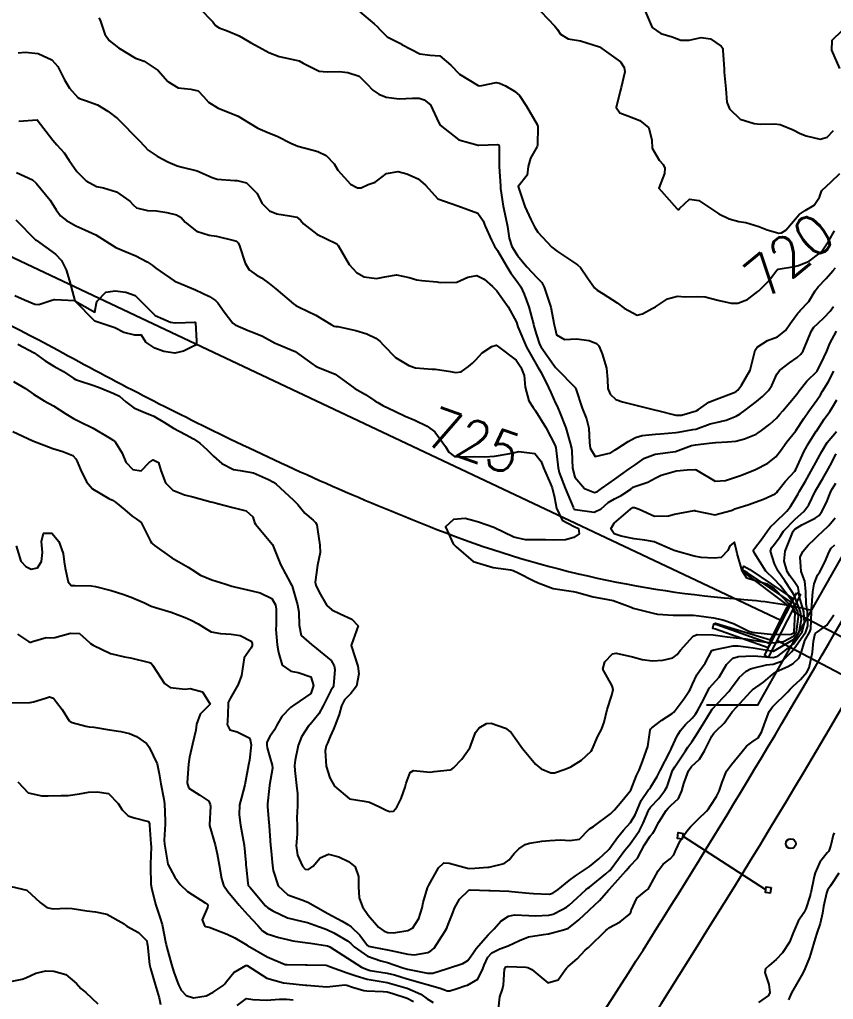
# Model space of a CAD drawing. Header units: metres. Extents: x 318500 to 325275, y 7408834 to 7428799.
# Drawn here: x 320147.4 to 320228.5, y 7412171.5 to 7412269.1 of the extents above; entities that cross this region are included whole.
import ezdxf
from ezdxf.enums import TextEntityAlignment as Align

# ---------------------------------------------------------------- set-up
doc = ezdxf.new("R2010")
doc.units = ezdxf.units.M
doc.header["$MEASUREMENT"] = 0
doc.linetypes.add('CONTINUO', pattern=[0])
doc.linetypes.add('TRACEJADO', pattern=[8.7, 8, -0.7])
for name, color, linetype in [('ALA', 45, 'Continuous'), ('Cotas', 45, 'Continuous'), ('Curvas de Nivel 1m', 11, 'Continuous'), ('Curvas de Nivel 5m', 15, 'Continuous'), ('Linha Férrea', 20, 'Continuous'), ('P.I', 45, 'Continuous'), ('Pontes_Viadutos_Tubos', 190, 'Continuous'), ('Postes', 20, 'Continuous'), ('Pórticos', 45, 'Continuous'), ('TEXTO', 45, 'Continuous'), ('Vias Secundárias', 230, 'Continuous')]:
    doc.layers.add(name, color=color, linetype=linetype)
doc.styles.add('Style-STANDARD', font='STANDARD.shx')

msp = doc.modelspace()

# ---------------------------------------------------------------- linework, layer by layer
at = {"layer": 'ALA', "linetype": 'CONTINUO'}
for points in [[(320219.391, 7412214.277, 725.376), (320219.585, 7412214.627, 725.376), (320220.151, 7412214.313, 725.416), (320224.496, 7412211.376, 729.811)], [(320224.272, 7412211.045, 729.811), (320219.942, 7412213.972, 725.416), (320219.391, 7412214.277, 725.376)], [(320219.391, 7412214.277, 725.376), (320219.398, 7412214.128, 724.645), (320223.949, 7412210.72, 724.451)], [(320216.54, 7412208.855, 725.432), (320216.734, 7412208.942, 724.662), (320222.212, 7412207.294, 724.421)], [(320216.54, 7412208.855, 725.432), (320216.439, 7412208.467, 725.432), (320216.749, 7412208.387, 725.436), (320221.992, 7412206.529, 729.797)], [(320222.181, 7412206.885, 729.797), (320216.867, 7412208.77, 725.436), (320216.54, 7412208.855, 725.432)]]:
    msp.add_polyline3d(points, dxfattribs=at)
at = {"layer": 'Curvas de Nivel 1m', "flags": 128}
for points, elevation in [([(320165.34, 7412270.234), (320166.672, 7412268.88), (320166.96, 7412268.519), (320167.314, 7412268.283), (320168.215, 7412267.957), (320169.306, 7412267.469), (320169.71, 7412267.25), (320170.44, 7412266.833), (320171.293, 7412266.354), (320172.275, 7412265.815), (320173.279, 7412265.416), (320174.977, 7412265.071), (320175.273, 7412264.984), (320175.691, 7412264.764), (320177.258, 7412263.963), (320178.075, 7412263.91), (320179.258, 7412263.941), (320180.126, 7412263.832), (320181.252, 7412263.468), (320182.058, 7412262.678), (320182.628, 7412262.063), (320183.23, 7412261.654), (320183.952, 7412261.373), (320185.226, 7412261.217), (320186.562, 7412261.281), (320187.227, 7412261.262), (320187.734, 7412261.111), (320188.379, 7412260.593), (320189.193, 7412258.813), (320189.34, 7412258.578), (320191.168, 7412257.107), (320193.094, 7412256.598), (320193.161, 7412256.593), (320195.027, 7412256.637), (320195.162, 7412256.612), (320195.206, 7412256.499), (320195.21, 7412254.568), (320195.194, 7412254.499), (320195.186, 7412254.452), (320195.328, 7412252.497), (320195.349, 7412252.254), (320195.586, 7412250.492), (320195.858, 7412249.278), (320196.027, 7412248.486), (320196.207, 7412247.318), (320196.471, 7412246.478), (320197.017, 7412245.595), (320197.946, 7412244.461), (320198.989, 7412243.36), (320199.447, 7412242.905), (320199.688, 7412242.439), (320200.059, 7412241.338), (320200.333, 7412240.429), (320200.675, 7412238.673), (320200.733, 7412238.423), (320200.769, 7412238.273), (320200.913, 7412237.7), (320201.715, 7412237.215), (320202.909, 7412237.272), (320204.174, 7412237.111), (320204.904, 7412236.809), (320205.123, 7412236.587), (320205.234, 7412236.365), (320205.464, 7412235.789), (320205.881, 7412234.355), (320205.983, 7412233.223), (320206.039, 7412232.352), (320206.247, 7412231.762), (320206.829, 7412231.231), (320207.492, 7412230.996), (320208.824, 7412230.683), (320210.267, 7412230.296), (320210.818, 7412230.175), (320210.965, 7412230.14), (320212.811, 7412229.677), (320213.374, 7412229.69), (320214.818, 7412230.122), (320214.899, 7412230.149), (320215.064, 7412230.228), (320216.083, 7412230.962), (320216.831, 7412231.286), (320218.597, 7412231.943), (320218.839, 7412232.073), (320218.961, 7412232.178), (320219.349, 7412232.674), (320220.2, 7412234.16), (320220.348, 7412234.688), (320220.695, 7412236.153), (320220.903, 7412236.441), (320221.935, 7412237.115), (320222.914, 7412237.485), (320223.729, 7412238.118), (320224.21, 7412238.831), (320224.946, 7412239.83), (320225.069, 7412239.977), (320225.184, 7412240.096), (320226.027, 7412241.021), (320226.687, 7412242.074), (320226.984, 7412242.468), (320227.771, 7412243.284), (320228.424, 7412244.056), (320228.707, 7412244.35)], 721), ([(320199.342, 7412269.899), (320200.756, 7412268.428), (320200.995, 7412268.103), (320201.312, 7412267.637), (320202.079, 7412267.18), (320203.306, 7412266.969), (320205.19, 7412266.371), (320205.299, 7412266.31), (320205.438, 7412266.228), (320207.278, 7412264.896), (320207.664, 7412264.334), (320207.711, 7412263.885), (320207.354, 7412262.338), (320207.236, 7412261.97), (320206.849, 7412260.346), (320207.212, 7412259.807), (320208.018, 7412259.518), (320209.201, 7412259.043), (320210.119, 7412258.301), (320210.396, 7412257.073), (320210.455, 7412256.297), (320211.148, 7412255.081), (320211.53, 7412254.67), (320211.696, 7412254.282), (320211.654, 7412253.76), (320211.11, 7412252.29), (320212.892, 7412250.263), (320213.002, 7412250.184), (320213.079, 7412250.184), (320213.167, 7412250.259), (320214.149, 7412251.19), (320215.093, 7412251.083), (320216.369, 7412250.217), (320217.075, 7412249.743), (320218.122, 7412249.246), (320219.068, 7412248.987), (320219.768, 7412248.871), (320221.063, 7412248.474), (320221.886, 7412248.142), (320223.055, 7412247.82), (320223.331, 7412247.851), (320223.747, 7412248.12), (320225.076, 7412249.661), (320225.692, 7412250.091), (320226.57, 7412250.596), (320227.1, 7412251.405), (320227.261, 7412251.915), (320227.351, 7412252.068), (320228.263, 7412252.918), (320229.136, 7412253.76)], 719), ([(320209.732, 7412269.927), (320210.433, 7412268.299), (320211.314, 7412267.724), (320212.421, 7412267.383), (320213.308, 7412267.064), (320214.12, 7412267.06), (320215.311, 7412267.316), (320216.261, 7412267.172), (320217.302, 7412266.442), (320217.418, 7412266.325), (320217.468, 7412266.207), (320217.484, 7412266.02), (320217.601, 7412264.205), (320217.619, 7412263.85), (320217.764, 7412262.202), (320217.89, 7412260.864), (320218.135, 7412260.196), (320219.205, 7412259.19), (320220.608, 7412258.749), (320221.198, 7412258.693), (320222.636, 7412258.698), (320223.198, 7412258.645), (320224.469, 7412258.111), (320225.185, 7412257.75), (320225.763, 7412257.509), (320227.176, 7412257.169), (320227.871, 7412257.371), (320228.502, 7412258.057)], 718), ([(320155.324, 7412269.289), (320155.448, 7412269.029), (320155.919, 7412267.637), (320156.349, 7412267.02), (320157.289, 7412266.281), (320158.996, 7412265.263), (320159.273, 7412265.148), (320159.832, 7412264.972), (320161.256, 7412264.013), (320162.199, 7412262.94), (320163.234, 7412262.289), (320164.496, 7412262.174), (320165.231, 7412261.993), (320165.763, 7412261.43), (320166.254, 7412260.884), (320167.211, 7412260.261), (320168.149, 7412259.917), (320169.199, 7412259.469), (320170.235, 7412258.834), (320171.182, 7412258.294), (320172.101, 7412257.881), (320173.17, 7412257.439), (320174.462, 7412256.777), (320175.157, 7412256.47), (320176.535, 7412256.13), (320177.152, 7412255.97), (320177.977, 7412255.556), (320178.758, 7412254.716), (320179.131, 7412254.101), (320180.393, 7412252.697), (320181.104, 7412252.32), (320181.461, 7412252.328), (320182.17, 7412252.674), (320182.865, 7412252.912), (320183.117, 7412253.094), (320183.996, 7412253.778), (320185.13, 7412253.965), (320186.011, 7412253.737), (320187.119, 7412253.226), (320187.852, 7412252.599), (320189.09, 7412251.235), (320191.08, 7412250.55), (320193.073, 7412249.817), (320193.592, 7412249.049), (320193.823, 7412248.519), (320194.442, 7412247.106), (320194.752, 7412246.504), (320195.024, 7412246.084), (320195.965, 7412244.486), (320196.35, 7412243.836), (320196.985, 7412243), (320197.352, 7412242.466), (320197.695, 7412241.737), (320198.172, 7412240.458), (320198.615, 7412238.762), (320198.686, 7412238.452), (320198.912, 7412237.697), (320199.217, 7412236.76), (320199.374, 7412236.443), (320200.638, 7412234.659), (320200.811, 7412234.421), (320200.869, 7412234.351), (320202.805, 7412232.391), (320202.819, 7412232.37), (320202.839, 7412232.3), (320203.468, 7412230.384), (320203.883, 7412229.3), (320204.129, 7412228.377), (320204.184, 7412226.96), (320204.269, 7412226.375), (320204.752, 7412225.55), (320206.336, 7412225.927), (320206.759, 7412226.232), (320206.908, 7412226.338), (320208.049, 7412227.043), (320208.777, 7412227.444), (320209.431, 7412227.653), (320210.782, 7412227.781), (320211.263, 7412227.803), (320212.785, 7412227.955), (320213.047, 7412227.995), (320214.504, 7412228.234), (320214.746, 7412228.276), (320214.791, 7412228.285), (320216.209, 7412228.806), (320216.801, 7412228.959), (320217.811, 7412229.189), (320218.811, 7412229.577), (320219.194, 7412229.795), (320219.714, 7412230.167), (320220.829, 7412231.052), (320221.425, 7412231.553), (320222.019, 7412232.138), (320222.355, 7412232.628), (320222.864, 7412233.751), (320223.124, 7412234.126), (320224.104, 7412234.889), (320224.89, 7412235.423), (320225.247, 7412235.742), (320225.481, 7412236.091), (320225.861, 7412237.037), (320226.307, 7412238.079), (320226.551, 7412238.45), (320226.931, 7412238.821), (320227.585, 7412239.419), (320228.173, 7412240.058), (320228.493, 7412240.519)], 722), ([(320229.319, 7412267.97), (320228.343, 7412267.026), (320228.297, 7412266.06), (320229.112, 7412264.212)], 717), ([(320147.28, 7412265.803), (320147.995, 7412265.844), (320149.279, 7412265.73), (320150.665, 7412265.096), (320151.26, 7412264.42), (320151.916, 7412263.08), (320152.413, 7412262.253), (320153.223, 7412261.33), (320153.389, 7412261.225), (320153.999, 7412261.048), (320155.214, 7412260.599), (320156.243, 7412259.981), (320157.193, 7412259.237), (320157.429, 7412259.006), (320159.164, 7412257.266), (320159.42, 7412256.976), (320160.259, 7412256.072), (320161.145, 7412255.489), (320162.197, 7412254.939), (320163.134, 7412254.52), (320163.645, 7412254.409), (320165.127, 7412254.044), (320166.626, 7412253.369), (320167.115, 7412253.198), (320168.888, 7412253.078), (320169.113, 7412253.058), (320170.046, 7412252.836), (320171.094, 7412251.766), (320171.567, 7412250.813), (320172.322, 7412250.05), (320173.07, 7412249.744), (320174.307, 7412249.538), (320175.066, 7412249.396), (320175.409, 7412249.11), (320175.702, 7412248.76), (320177.044, 7412247.703), (320178.957, 7412246.786), (320179.031, 7412246.753), (320179.08, 7412246.71), (320179.16, 7412246.576), (320180.255, 7412244.697), (320180.992, 7412243.903), (320181.763, 7412243.453), (320182.986, 7412243.298), (320183.816, 7412243.475), (320184.99, 7412243.647), (320186.222, 7412243.383), (320186.986, 7412243.181), (320187.492, 7412243.109), (320188.984, 7412242.955), (320189.309, 7412242.901), (320190.984, 7412242.927), (320192.091, 7412243.437), (320192.991, 7412243.599), (320193.697, 7412243.229), (320194.535, 7412242.507), (320194.973, 7412242.055), (320196.114, 7412240.483), (320196.927, 7412238.957), (320197.069, 7412238.469), (320197.147, 7412238.239), (320197.928, 7412236.46), (320198.875, 7412234.751), (320199.061, 7412234.447), (320199.376, 7412233.929), (320200.13, 7412232.431), (320200.34, 7412231.932), (320200.825, 7412230.888), (320200.985, 7412230.581), (320201.051, 7412230.417), (320201.209, 7412230.019), (320201.84, 7412228.404), (320202.278, 7412226.887), (320202.41, 7412226.395), (320202.445, 7412226.083), (320202.509, 7412224.393), (320202.726, 7412223.484), (320203.691, 7412222.38), (320204.704, 7412221.981), (320204.995, 7412222.076), (320205.409, 7412222.36), (320206.169, 7412222.898), (320206.725, 7412223.308), (320207.32, 7412223.742), (320208.164, 7412224.319), (320208.744, 7412224.735), (320209.672, 7412225.38), (320210.755, 7412225.793), (320212.514, 7412226.02), (320212.758, 7412226.068), (320213.291, 7412226.252), (320214.359, 7412226.644), (320214.767, 7412226.72), (320216.109, 7412226.877), (320216.771, 7412226.965), (320217.938, 7412227.027), (320218.774, 7412227.09), (320219.64, 7412227.304), (320220.785, 7412227.793), (320221.008, 7412227.927), (320221.321, 7412228.145), (320222.156, 7412228.78), (320222.809, 7412229.376), (320223.166, 7412229.774), (320223.466, 7412230.12), (320224.837, 7412231.756), (320225.091, 7412232.096), (320225.858, 7412233.082), (320226.87, 7412234.07), (320227.54, 7412235.414), (320227.834, 7412236.061), (320228.144, 7412236.821), (320228.803, 7412238.051)], 723), ([(320147.362, 7412258.963), (320149.19, 7412259.11), (320150.738, 7412257.094), (320151.155, 7412256.622), (320151.883, 7412255.815), (320152.376, 7412255.071), (320153.124, 7412253.965), (320154.079, 7412253.045), (320155.102, 7412252.48), (320155.801, 7412252.321), (320157.094, 7412251.922), (320158.426, 7412250.99), (320158.736, 7412250.645), (320159.074, 7412250.344), (320160.19, 7412250.082), (320161.071, 7412250.05), (320162.119, 7412249.89), (320163.067, 7412249.639), (320163.528, 7412249.387), (320163.936, 7412248.917), (320165.046, 7412247.999), (320166.303, 7412247.619), (320167.04, 7412247.512), (320168.795, 7412247.091), (320169.032, 7412247.002), (320169.196, 7412246.848), (320169.324, 7412246.547), (320169.915, 7412244.836), (320170.313, 7412244.15), (320170.988, 7412243.651), (320171.521, 7412243.348), (320172.303, 7412242.8), (320172.972, 7412242.265), (320174.724, 7412240.772), (320174.948, 7412240.609), (320175.267, 7412240.444), (320176.934, 7412239.659), (320178.465, 7412238.717), (320178.758, 7412238.552), (320178.918, 7412238.525), (320179.124, 7412238.502), (320180.914, 7412238.129), (320182.034, 7412237.796), (320182.907, 7412237.354), (320183.307, 7412237.057), (320183.676, 7412236.648), (320184.882, 7412235.418), (320186.202, 7412234.617), (320186.867, 7412234.39), (320188.543, 7412234.263), (320188.865, 7412234.263), (320190.345, 7412234.041), (320190.861, 7412233.933), (320191.402, 7412234.005), (320192.158, 7412234.537), (320192.56, 7412234.848), (320192.88, 7412235.196), (320193.51, 7412235.902), (320194.487, 7412236.506), (320194.901, 7412236.639), (320194.999, 7412236.597), (320195.129, 7412236.497), (320196.88, 7412235.145), (320197.349, 7412234.465), (320197.677, 7412233.643), (320197.779, 7412232.461), (320198.17, 7412231.113), (320198.593, 7412230.452), (320198.815, 7412230.124), (320199.835, 7412228.434), (320200.764, 7412226.671), (320200.837, 7412226.419), (320201.044, 7412224.716), (320201.076, 7412224.415), (320201.191, 7412223.955), (320201.777, 7412222.404), (320202.575, 7412220.498), (320202.612, 7412220.391), (320202.634, 7412220.345), (320202.679, 7412220.318), (320202.779, 7412220.289), (320204.676, 7412220.016), (320205.374, 7412220.36), (320206.061, 7412220.978), (320206.695, 7412221.344), (320207.365, 7412221.665), (320208.309, 7412222.316), (320208.533, 7412222.492), (320208.714, 7412222.575), (320210.018, 7412222.999), (320210.727, 7412223.396), (320211.327, 7412223.685), (320212.738, 7412224.109), (320212.856, 7412224.14), (320213.942, 7412224.242), (320214.74, 7412224.26), (320214.828, 7412224.229), (320216.723, 7412223.095), (320217.748, 7412223.171), (320218.73, 7412223.495), (320219.247, 7412223.658), (320220.483, 7412224.154), (320220.741, 7412224.264), (320221.974, 7412224.911), (320222.754, 7412225.526), (320223.21, 7412226.123), (320223.856, 7412227.032), (320224.734, 7412228.101), (320224.758, 7412228.133), (320224.791, 7412228.174), (320225.54, 7412229.358), (320226.029, 7412230.082), (320226.831, 7412231.186), (320227.193, 7412231.71), (320227.419, 7412232.064), (320227.958, 7412232.955), (320228.546, 7412234.053)], 724), ([(320147.06, 7412249.14), (320149.031, 7412247.15), (320149.079, 7412247.11), (320151.01, 7412245.724), (320151.626, 7412245.081), (320152.07, 7412244.153), (320152.418, 7412243.068), (320152.95, 7412241.06), (320154.934, 7412239.933), (320155.097, 7412240.879), (320155.148, 7412241.028), (320156.031, 7412241.952), (320156.966, 7412242.08), (320158.011, 7412241.948), (320158.959, 7412241.596), (320159.585, 7412240.97), (320160.93, 7412239.626), (320162.467, 7412238.935), (320162.92, 7412238.883), (320163.969, 7412238.914), (320164.864, 7412238.958), (320164.921, 7412238.942), (320164.953, 7412238.9), (320165.047, 7412237.043), (320165.07, 7412236.897), (320165.063, 7412236.732), (320164.896, 7412236.637), (320163.75, 7412236.054), (320162.884, 7412235.845), (320161.817, 7412236.01), (320160.891, 7412236.342), (320160.021, 7412236.963), (320159.576, 7412237.64), (320158.907, 7412237.648), (320157.815, 7412237.902), (320156.914, 7412238.386), (320154.92, 7412239.03), (320152.95, 7412241.06), (320150.951, 7412241.185), (320150.874, 7412241.168), (320150.655, 7412241.093), (320149.361, 7412240.689), (320148.944, 7412240.722), (320147.924, 7412241.125), (320146.957, 7412241.583)], 726), ([(320147.265, 7412236.764), (320148.882, 7412235.896), (320149.986, 7412235.099), (320150.862, 7412234.548), (320151.822, 7412234.043), (320152.844, 7412233.326), (320153.01, 7412233.225), (320153.507, 7412233.05), (320154.538, 7412232.735), (320154.836, 7412232.647), (320155.457, 7412232.4), (320156.828, 7412231.847), (320157.396, 7412231.571), (320158.025, 7412230.992), (320158.811, 7412230.394), (320159.755, 7412230.017), (320160.799, 7412229.574), (320161.868, 7412228.939), (320162.782, 7412228.379), (320163.946, 7412227.739), (320164.766, 7412227.307), (320165.376, 7412226.891), (320166.105, 7412226.231), (320166.747, 7412225.598), (320167.589, 7412224.862), (320168.731, 7412224.255), (320169.393, 7412224.177), (320170.727, 7412223.929), (320172.244, 7412223.27), (320172.713, 7412223.016), (320173.008, 7412222.787), (320174.687, 7412221.232), (320175.137, 7412220.763), (320175.838, 7412219.919), (320176.665, 7412219.208), (320176.914, 7412218.988), (320177.031, 7412218.734), (320177.102, 7412218.285), (320177.349, 7412216.729), (320177.36, 7412215.988), (320177.094, 7412214.733), (320176.877, 7412213.03), (320176.932, 7412212.735), (320177.261, 7412212.038), (320178.042, 7412210.718), (320178.543, 7412210.263), (320179.351, 7412209.889), (320180.53, 7412209.364), (320181.164, 7412208.68), (320180.501, 7412206.827), (320180.455, 7412206.736), (320180.47, 7412206.69), (320180.499, 7412206.622), (320181.112, 7412204.68), (320181.225, 7412203.912), (320180.995, 7412202.682), (320180.433, 7412201.948), (320179.803, 7412201.319), (320179.491, 7412200.699), (320179.262, 7412199.847), (320178.849, 7412198.705), (320178.718, 7412198.374), (320178.374, 7412197.643), (320178.089, 7412196.989), (320177.983, 7412196.716), (320177.858, 7412196.221), (320177.974, 7412194.715), (320178.323, 7412193.552), (320178.806, 7412192.705), (320180.291, 7412191.454), (320181.754, 7412191.202), (320182.287, 7412191.107), (320183.292, 7412190.645), (320183.949, 7412190.308), (320184.276, 7412190.181), (320184.679, 7412190.223), (320185.012, 7412190.623), (320185.435, 7412191.476), (320185.851, 7412192.615), (320185.936, 7412192.994), (320186.332, 7412194.08), (320186.676, 7412194.264), (320188.333, 7412194.108), (320188.74, 7412194.167), (320190.337, 7412194.348), (320190.492, 7412194.394), (320190.655, 7412194.547), (320191.483, 7412195.404), (320192.28, 7412196.531), (320192.303, 7412196.589), (320192.364, 7412196.78), (320192.845, 7412198.062), (320193.202, 7412198.518), (320193.939, 7412198.964), (320194.397, 7412198.981), (320195.83, 7412198.478), (320196.384, 7412198.056), (320197.526, 7412196.458), (320198.35, 7412195.458), (320198.81, 7412194.908), (320199.373, 7412194.435), (320200.334, 7412194.028), (320200.715, 7412194.034), (320201.782, 7412194.398), (320202.343, 7412194.646), (320203.418, 7412195.311), (320204.358, 7412196.193), (320204.457, 7412196.369), (320205.043, 7412197.698), (320205.378, 7412198.355), (320205.655, 7412199.098), (320205.96, 7412200.347), (320206.434, 7412201.789), (320206.558, 7412202.338), (320206.445, 7412202.699), (320205.526, 7412204.354), (320205.736, 7412205.097), (320206.493, 7412205.878), (320206.867, 7412205.962), (320208.489, 7412205.606), (320209.452, 7412205.334), (320210.484, 7412205.196), (320211.505, 7412205.255), (320212.488, 7412205.483), (320212.915, 7412205.832), (320213.272, 7412206.248), (320214.514, 7412207.653), (320214.909, 7412207.833), (320216.516, 7412207.791), (320217.913, 7412207.588), (320218.514, 7412207.537), (320219.74, 7412207.39), (320220.511, 7412207.265), (320221.554, 7412207.095), (320222.509, 7412206.981), (320223.516, 7412207.121), (320224.515, 7412207.648), (320224.798, 7412208.096), (320225.008, 7412209.628), (320224.956, 7412210.094), (320224.563, 7412210.942), (320223.658, 7412212.114), (320223.179, 7412212.714), (320222.592, 7412213.333), (320221.762, 7412214.138), (320220.627, 7412215.927), (320220.53, 7412216.152), (320220.529, 7412216.254), (320220.634, 7412216.401), (320221.398, 7412217.394), (320221.941, 7412218.137), (320222.237, 7412218.561), (320222.668, 7412218.963), (320223.847, 7412220.112), (320224.212, 7412220.582), (320224.698, 7412221.325), (320224.975, 7412221.827), (320225.114, 7412222.094), (320225.696, 7412223.115), (320226.25, 7412224.077), (320226.749, 7412224.964), (320227.141, 7412225.681), (320227.339, 7412226.064), (320227.874, 7412226.958), (320228.79, 7412228.05)], 726), ([(320146.839, 7412233.029), (320148.033, 7412232.323), (320148.827, 7412231.761), (320149.901, 7412231.099), (320150.813, 7412230.611), (320152.053, 7412229.819), (320152.794, 7412229.349), (320153.401, 7412229.051), (320154.78, 7412228.367), (320156.314, 7412227.467), (320156.763, 7412227.194), (320156.97, 7412227.007), (320157.655, 7412225.902), (320158.033, 7412224.991), (320158.729, 7412224.262), (320159.559, 7412224.136), (320160.355, 7412224.956), (320160.743, 7412225.232), (320161.262, 7412224.945), (320161.496, 7412224.175), (320161.985, 7412222.937), (320162.699, 7412222.203), (320163.861, 7412221.744), (320164.69, 7412221.538), (320166.498, 7412221.057), (320166.682, 7412221.008), (320167.143, 7412220.865), (320168.676, 7412220.467), (320170.001, 7412220.158), (320170.667, 7412219.532), (320170.839, 7412218.994), (320170.935, 7412218.816), (320172.63, 7412216.79), (320173.428, 7412214.782), (320174.415, 7412212.938), (320174.517, 7412212.771), (320174.578, 7412212.626), (320175.115, 7412210.762), (320175.261, 7412210.037), (320175.287, 7412208.758), (320175.47, 7412207.716), (320176.501, 7412206.821), (320176.555, 7412206.793), (320176.63, 7412206.738), (320178.478, 7412205.219), (320178.778, 7412204.707), (320178.841, 7412204.33), (320178.713, 7412202.707), (320178.621, 7412202.525), (320178.435, 7412202.234), (320177.686, 7412200.721), (320177.227, 7412199.908), (320176.392, 7412198.865), (320176.324, 7412198.808), (320176.261, 7412198.742), (320175.514, 7412197.611), (320175.167, 7412196.758), (320174.886, 7412195.302), (320174.828, 7412194.763), (320174.841, 7412194.254), (320175.031, 7412192.759), (320175.105, 7412191.95), (320175.131, 7412190.757), (320175.065, 7412189.555), (320175.068, 7412188.758), (320175.086, 7412187.919), (320174.987, 7412186.759), (320175.132, 7412185.84), (320175.617, 7412184.749), (320175.889, 7412184.437), (320176.197, 7412184.404), (320176.675, 7412184.733), (320177.371, 7412185.564), (320178.218, 7412185.918), (320179.241, 7412185.673), (320180.208, 7412185.197), (320180.876, 7412184.68), (320181.202, 7412183.687), (320181.178, 7412182.675), (320181.273, 7412181.564), (320181.574, 7412180.669), (320182.138, 7412179.846), (320183.176, 7412178.644), (320183.742, 7412178.262), (320184.115, 7412178.139), (320184.662, 7412178.077), (320186.117, 7412178.31), (320186.599, 7412178.603), (320187.204, 7412179.524), (320187.531, 7412180.589), (320187.636, 7412181.11), (320188.057, 7412182.582), (320188.183, 7412182.838), (320189.167, 7412184.565), (320189.687, 7412185.078), (320190.207, 7412185.048), (320192.045, 7412184.532), (320192.2, 7412184.509), (320192.771, 7412184.521), (320194.079, 7412184.625), (320194.202, 7412184.635), (320195.702, 7412184.983), (320196.213, 7412185.364), (320196.706, 7412185.982), (320197.172, 7412186.461), (320197.797, 7412186.894), (320198.239, 7412187.033), (320199.455, 7412187.218), (320200.243, 7412187.297), (320201.305, 7412187.343), (320202.243, 7412187.287), (320203.21, 7412187.416), (320204.14, 7412188.371), (320204.192, 7412188.439), (320204.261, 7412188.479), (320204.581, 7412188.683), (320206.276, 7412189.95), (320206.672, 7412190.334), (320207.41, 7412191.207), (320208.31, 7412192.31), (320208.87, 7412193.767), (320209.137, 7412194.302), (320209.48, 7412195.168), (320209.89, 7412196.295), (320210.001, 7412196.658), (320210.246, 7412198.291), (320210.285, 7412198.397), (320210.393, 7412198.505), (320211.399, 7412199.281), (320212.415, 7412199.944), (320212.585, 7412200.09), (320212.732, 7412200.255), (320213.642, 7412201.452), (320214.169, 7412202.234), (320214.265, 7412202.41), (320214.45, 7412202.872), (320214.885, 7412203.805), (320215.178, 7412204.223), (320215.731, 7412204.967), (320216.394, 7412206.211), (320216.445, 7412206.266), (320216.501, 7412206.272), (320216.573, 7412206.281), (320218.505, 7412206.681), (320219.021, 7412206.688), (320220.504, 7412206.5), (320222.479, 7412206.152), (320222.5, 7412206.148), (320222.528, 7412206.157), (320224.512, 7412207.319), (320225.067, 7412208.092), (320225.319, 7412209.307), (320225.229, 7412210.09), (320224.574, 7412211.726), (320224.361, 7412212.103), (320223.643, 7412213.167), (320222.994, 7412214.124), (320222.611, 7412214.87), (320222.227, 7412216.134), (320222.316, 7412216.452), (320222.64, 7412216.819), (320223.184, 7412217.59), (320223.535, 7412218.117), (320224.672, 7412219.308), (320225.545, 7412220.087), (320226.036, 7412220.734), (320226.665, 7412222.071), (320226.68, 7412222.101), (320226.711, 7412222.153), (320227.424, 7412223.369), (320227.828, 7412224.059), (320228.155, 7412224.647), (320228.758, 7412225.829)], 727), ([(320146.774, 7412228.062), (320148.76, 7412227.11), (320150.753, 7412226.357), (320151.742, 7412226.067), (320152.746, 7412225.66), (320153.027, 7412225.34), (320153.174, 7412225.053), (320153.504, 7412224.273), (320154.09, 7412223.039), (320154.7, 7412222.351), (320156.313, 7412221.386), (320156.683, 7412221.192), (320156.98, 7412221.005), (320157.92, 7412220.239), (320158.666, 7412219.608), (320159.035, 7412219.346), (320159.534, 7412218.967), (320160.474, 7412217.111), (320160.561, 7412216.951), (320160.629, 7412216.883), (320160.881, 7412216.693), (320162.608, 7412215.467), (320163.543, 7412214.916), (320164.229, 7412214.538), (320164.594, 7412214.293), (320165.447, 7412213.745), (320166.584, 7412213.284), (320167.887, 7412212.857), (320168.577, 7412212.639), (320168.857, 7412212.565), (320170.57, 7412212.179), (320171.398, 7412211.977), (320172.559, 7412211.405), (320172.922, 7412210.786), (320172.99, 7412210.339), (320172.982, 7412208.785), (320172.967, 7412208.334), (320173.1, 7412206.784), (320173.233, 7412206.038), (320173.582, 7412204.779), (320174.461, 7412204.168), (320175.176, 7412204.043), (320176.453, 7412203.591), (320176.725, 7412202.736), (320176.432, 7412201.934), (320174.754, 7412200.765), (320174.543, 7412200.643), (320174.417, 7412200.552), (320173.543, 7412199.638), (320173.063, 7412198.783), (320172.837, 7412198.332), (320172.373, 7412197.666), (320172.077, 7412197.081), (320172.049, 7412196.795), (320172.081, 7412196.518), (320172.348, 7412195.609), (320172.603, 7412194.787), (320172.628, 7412194.494), (320172.342, 7412192.79), (320172.337, 7412192.762), (320172.305, 7412192.46), (320172.137, 7412190.938), (320172.119, 7412190.792), (320172.118, 7412190.632), (320172.263, 7412189.079), (320172.283, 7412188.79), (320172.287, 7412188.762), (320172.435, 7412186.788), (320172.455, 7412186.559), (320172.624, 7412184.786), (320172.688, 7412184.292), (320173.201, 7412182.78), (320174.167, 7412181.872), (320175.537, 7412181.372), (320176.156, 7412181.153), (320176.905, 7412180.729), (320178.14, 7412180.022), (320179.578, 7412179.246), (320180.124, 7412178.933), (320180.454, 7412178.685), (320181.309, 7412177.869), (320182.102, 7412176.842), (320182.2, 7412176.758), (320182.675, 7412176.651), (320184.096, 7412176.379), (320184.408, 7412176.314), (320186.09, 7412175.968), (320186.779, 7412175.91), (320188.093, 7412176.144), (320188.391, 7412176.281), (320188.724, 7412176.571), (320189.795, 7412178.233), (320189.984, 7412178.552), (320190.028, 7412178.645), (320190.125, 7412178.914), (320190.598, 7412180.09), (320190.766, 7412180.544), (320191.261, 7412181.441), (320192.177, 7412182.337), (320192.329, 7412182.376), (320194.177, 7412182.324), (320194.354, 7412182.321), (320196.177, 7412182.245), (320196.42, 7412182.224), (320198.174, 7412182.037), (320198.619, 7412181.998), (320200.173, 7412181.936), (320200.538, 7412182.051), (320201.062, 7412182.407), (320202.189, 7412183.306), (320202.803, 7412183.775), (320203.701, 7412184.375), (320204.006, 7412184.569), (320204.205, 7412184.705), (320205.115, 7412185.458), (320206.068, 7412186.342), (320206.15, 7412186.422), (320206.233, 7412186.541), (320206.973, 7412187.605), (320207.584, 7412188.32), (320208.268, 7412189.098), (320208.745, 7412189.836), (320208.937, 7412190.303), (320209.333, 7412191.261), (320210.047, 7412192.293), (320210.166, 7412192.438), (320210.315, 7412192.645), (320210.945, 7412193.667), (320211.253, 7412194.276), (320212.208, 7412196.112), (320212.27, 7412196.261), (320212.291, 7412196.331), (320212.363, 7412196.485), (320212.922, 7412197.712), (320213.248, 7412198.247), (320213.774, 7412198.865), (320214.409, 7412199.49), (320214.746, 7412199.896), (320214.947, 7412200.225), (320215.58, 7412201.367), (320215.977, 7412202.215), (320216.146, 7412202.511), (320216.449, 7412202.842), (320217.108, 7412203.553), (320217.482, 7412204.195), (320217.843, 7412204.826), (320218.489, 7412205.463), (320219.023, 7412205.641), (320220.493, 7412205.695), (320220.966, 7412205.672), (320222.491, 7412205.544), (320222.949, 7412205.668), (320223.56, 7412206.114), (320224.508, 7412206.891), (320225.381, 7412208.087), (320225.623, 7412208.994), (320225.535, 7412210.085), (320225.125, 7412211.539), (320225.033, 7412212.093), (320224.989, 7412212.498), (320224.59, 7412213.089), (320224.154, 7412213.665), (320223.898, 7412214.111), (320223.589, 7412215.142), (320223.699, 7412216.114), (320223.968, 7412216.782), (320224.48, 7412218.103), (320224.662, 7412218.332), (320225.34, 7412218.764), (320226.673, 7412219.411), (320227.056, 7412219.686), (320227.345, 7412220.063), (320227.792, 7412220.961), (320228.249, 7412222.055), (320228.407, 7412222.361), (320228.723, 7412222.886)], 728), ([(320147.113, 7412216.643), (320147.546, 7412215.126), (320148.067, 7412214.59), (320148.592, 7412214.336), (320149.238, 7412214.459), (320149.62, 7412215.1), (320149.705, 7412216.008), (320149.632, 7412217.1), (320149.824, 7412217.917), (320150.642, 7412217.911), (320151.336, 7412217.079), (320151.779, 7412215.906), (320151.892, 7412215.071), (320151.963, 7412214.439), (320152.266, 7412213.065), (320152.575, 7412212.704), (320152.939, 7412212.69), (320154.574, 7412212.66), (320154.997, 7412212.603), (320156.568, 7412212.215), (320157.705, 7412211.85), (320158.559, 7412211.551), (320159.888, 7412210.96), (320160.546, 7412210.656), (320160.979, 7412210.511), (320162.537, 7412210.048), (320163.923, 7412209.516), (320164.525, 7412209.243), (320165.237, 7412208.889), (320166.019, 7412208.382), (320166.512, 7412208.091), (320167.443, 7412207.928), (320168.51, 7412207.86), (320169.404, 7412207.732), (320170.503, 7412207.161), (320170.608, 7412206.926), (320170.614, 7412206.818), (320170.598, 7412206.719), (320170.495, 7412206.479), (320169.813, 7412205.497), (320169.71, 7412204.831), (320169.539, 7412203.748), (320169.207, 7412202.838), (320168.426, 7412201.444), (320168.222, 7412201.052), (320168.196, 7412200.852), (320168.134, 7412199.113), (320168.121, 7412198.853), (320168.382, 7412198.327), (320169.101, 7412198.117), (320170.37, 7412197.494), (320170.493, 7412196.818), (320170.345, 7412195.296), (320170.236, 7412194.822), (320169.938, 7412193.204), (320169.884, 7412192.826), (320169.541, 7412191.582), (320169.33, 7412190.834), (320169.292, 7412189.857), (320169.431, 7412188.832), (320169.719, 7412187.346), (320169.801, 7412186.826), (320169.962, 7412185.065), (320169.987, 7412184.823), (320170.012, 7412184.637), (320170.182, 7412183.027), (320170.205, 7412182.845), (320170.211, 7412182.82), (320170.388, 7412182.606), (320171.924, 7412180.793), (320172.147, 7412180.588), (320172.644, 7412180.284), (320174.132, 7412179.599), (320175.66, 7412179.214), (320176.125, 7412179.103), (320177.198, 7412178.724), (320177.888, 7412178.484), (320178.117, 7412178.397), (320178.719, 7412178.099), (320180.106, 7412177.285), (320180.435, 7412177.016), (320180.767, 7412176.68), (320182.086, 7412175.752), (320183.429, 7412175.291), (320184.078, 7412175.135), (320185.618, 7412174.615), (320186.068, 7412174.466), (320186.252, 7412174.422), (320188.062, 7412174.075), (320188.58, 7412174.054), (320190.07, 7412174.55), (320191.59, 7412175.022), (320192.082, 7412175.339), (320192.588, 7412176.027), (320192.905, 7412176.518), (320194.114, 7412177.901), (320194.694, 7412178.491), (320195.36, 7412179.253), (320196.139, 7412179.751), (320196.736, 7412179.869), (320198.141, 7412179.821), (320198.788, 7412179.792), (320200.142, 7412179.86), (320200.594, 7412179.963), (320201.479, 7412180.4), (320201.9, 7412180.647), (320202.157, 7412180.834), (320202.979, 7412181.57), (320203.848, 7412182.373), (320204.028, 7412182.525), (320204.183, 7412182.646), (320205.815, 7412183.965), (320206.2, 7412184.29), (320206.247, 7412184.339), (320207.092, 7412185.451), (320207.732, 7412186.317), (320207.946, 7412186.603), (320208.24, 7412186.962), (320208.815, 7412187.741), (320209.163, 7412188.301), (320209.544, 7412189.02), (320210.086, 7412190.292), (320210.151, 7412190.423), (320210.285, 7412190.599), (320211.093, 7412191.483), (320211.706, 7412192.269), (320211.918, 7412192.664), (320212.334, 7412193.879), (320212.431, 7412194.166), (320212.475, 7412194.258), (320212.712, 7412194.623), (320213.776, 7412196.239), (320214.002, 7412196.598), (320214.374, 7412197.138), (320214.819, 7412197.79), (320215.082, 7412198.223), (320215.589, 7412199.032), (320216.308, 7412200.211), (320216.422, 7412200.369), (320218.108, 7412202.185), (320218.256, 7412202.37), (320218.447, 7412202.654), (320219.11, 7412203.52), (320219.816, 7412204.16), (320220.234, 7412204.394), (320220.475, 7412204.473), (320221.823, 7412204.793), (320222.481, 7412204.868), (320223.406, 7412205.196), (320224.328, 7412206.103), (320224.502, 7412206.312), (320225.73, 7412208.082), (320225.929, 7412208.679), (320225.895, 7412210.08), (320225.786, 7412210.857), (320225.744, 7412212.083), (320225.655, 7412213.148), (320225.282, 7412214.09), (320225.192, 7412215.521), (320225.447, 7412216.088), (320225.982, 7412216.738), (320226.649, 7412217.361), (320227, 7412217.721), (320227.362, 7412218.063), (320228.047, 7412218.676), (320228.674, 7412219.442)], 729), ([(320195.148, 7412170.483), (320195.252, 7412171.702), (320195.528, 7412172.478), (320195.627, 7412172.896), (320195.738, 7412174.475), (320195.858, 7412174.689), (320196.074, 7412174.751), (320197.868, 7412174.657), (320198.073, 7412174.636), (320198.471, 7412174.444), (320200.05, 7412173.105), (320201.068, 7412173.391), (320201.767, 7412174.395), (320201.904, 7412174.561), (320202.075, 7412174.72), (320202.963, 7412175.506), (320203.768, 7412176.373), (320203.955, 7412176.518), (320204.103, 7412176.634), (320205.86, 7412178.344), (320205.994, 7412178.47), (320206.124, 7412178.587), (320207.255, 7412179.201), (320208.144, 7412179.901), (320208.299, 7412180.158), (320208.345, 7412180.308), (320208.925, 7412181.546), (320209.854, 7412182.293), (320210.035, 7412182.438), (320210.184, 7412182.671), (320211.022, 7412184.278), (320211.542, 7412184.938), (320212.218, 7412185.478), (320212.606, 7412185.873), (320212.777, 7412186.252), (320213.223, 7412187.268), (320213.905, 7412188.235), (320214.264, 7412188.643), (320215.047, 7412189.447), (320215.839, 7412190.214), (320216.043, 7412190.453), (320216.289, 7412190.811), (320216.833, 7412191.671), (320217.103, 7412192.198), (320217.418, 7412193.099), (320217.845, 7412194.187), (320218.347, 7412194.866), (320219.4, 7412196.164), (320219.819, 7412196.707), (320220.374, 7412197.106), (320221.008, 7412197.516), (320221.35, 7412198.14), (320221.614, 7412198.925), (320222.082, 7412200.133), (320222.425, 7412200.627), (320223.951, 7412202.107), (320224.184, 7412202.364), (320224.448, 7412202.641), (320225.208, 7412203.34), (320225.86, 7412204.079), (320226.07, 7412204.482), (320226.41, 7412206.071), (320226.511, 7412207.166), (320226.669, 7412207.918), (320226.88, 7412208.066), (320227.85, 7412208.737), (320228.546, 7412209.777)], 731), ([(320146.537, 7412201.02), (320148.419, 7412201.034), (320148.488, 7412201.041), (320148.817, 7412201.106), (320150.03, 7412201.488), (320150.425, 7412201.609), (320150.802, 7412201.462), (320151.13, 7412201.079), (320151.676, 7412200.338), (320152.392, 7412199.221), (320152.47, 7412199.137), (320152.658, 7412199.056), (320154.032, 7412198.683), (320154.384, 7412198.628), (320154.828, 7412198.581), (320156.38, 7412198.316), (320157.525, 7412198.141), (320158.375, 7412197.964), (320159.073, 7412197.672), (320160.061, 7412196.954), (320160.211, 7412196.805), (320160.357, 7412196.601), (320161.126, 7412194.942), (320161.342, 7412193.922), (320161.52, 7412192.938), (320161.806, 7412191.416), (320161.855, 7412190.934), (320161.94, 7412189.256), (320161.943, 7412188.933), (320161.851, 7412187.319), (320161.869, 7412186.934), (320162.2, 7412184.93), (320162.893, 7412183.625), (320163.443, 7412182.911), (320164.17, 7412182.22), (320165.935, 7412181.092), (320166.151, 7412180.907), (320166.179, 7412180.87), (320166.191, 7412180.828), (320166.146, 7412180.606), (320165.612, 7412179.393), (320165.821, 7412178.874), (320165.965, 7412178.719), (320166.118, 7412178.696), (320166.328, 7412178.657), (320168.111, 7412177.955), (320168.872, 7412177.603), (320170.1, 7412176.845), (320170.116, 7412176.836), (320170.131, 7412176.82), (320172.084, 7412175.702), (320173.895, 7412174.95), (320174.072, 7412174.92), (320175.924, 7412174.891), (320176.072, 7412174.888), (320177.923, 7412174.862), (320178.072, 7412174.829), (320178.388, 7412174.707), (320180.061, 7412174.11), (320180.943, 7412173.791), (320182.052, 7412173.461), (320183.438, 7412173.251), (320184.048, 7412173.143), (320185.909, 7412172.611), (320186.04, 7412172.569), (320187.406, 7412171.962), (320188.029, 7412171.525), (320188.617, 7412171.162)], 731), ([(320147.247, 7412193.126), (320148.294, 7412192.029), (320149.658, 7412191.728), (320150.29, 7412191.748), (320151.593, 7412191.768), (320152.291, 7412191.781), (320153.391, 7412191.946), (320154.296, 7412192.095), (320155.163, 7412192.156), (320156.294, 7412191.973), (320157.258, 7412190.995), (320157.64, 7412190.355), (320158.268, 7412189.75), (320158.834, 7412189.54), (320160.262, 7412189.186), (320160.372, 7412188.949), (320160.387, 7412188.82), (320160.516, 7412186.947), (320160.526, 7412186.646), (320160.481, 7412184.947), (320160.474, 7412184.67), (320160.516, 7412182.947), (320160.559, 7412182.562), (320160.969, 7412180.942), (320161.422, 7412179.646), (320161.65, 7412178.935), (320162.018, 7412177.014), (320162.029, 7412176.931), (320162.095, 7412176.618), (320162.573, 7412174.922), (320162.806, 7412174.171), (320163.253, 7412172.912), (320163.519, 7412172.392), (320164.03, 7412171.855), (320164.765, 7412171.626), (320166.029, 7412171.807), (320166.722, 7412172.175), (320167.707, 7412172.853), (320167.892, 7412173.002), (320168.046, 7412173.25), (320168.762, 7412174.137), (320169.978, 7412174.821), (320170.046, 7412174.845), (320170.07, 7412174.837), (320170.098, 7412174.82), (320172.052, 7412173.569), (320173.712, 7412173.107), (320174.044, 7412173.07), (320175.899, 7412172.886), (320176.042, 7412172.874), (320178.04, 7412172.71), (320179.834, 7412172.901), (320180.043, 7412172.864), (320180.584, 7412172.682), (320181.719, 7412172.347), (320182.037, 7412172.311), (320183.656, 7412172.255), (320184.036, 7412172.203), (320184.616, 7412172.042), (320186.03, 7412171.583), (320186.678, 7412171.252)], 732), ([(320228.575, 7412188.045), (320228.473, 7412187.83), (320228.242, 7412186.826), (320228.045, 7412186.239), (320227.879, 7412186.054), (320227.129, 7412185.148), (320226.675, 7412184.065), (320226.568, 7412183.695), (320226.227, 7412182.07), (320226.22, 7412182.029), (320226.176, 7412181.8), (320225.749, 7412180.483), (320225.529, 7412180.079), (320224.987, 7412179.238), (320224.483, 7412178.095), (320224.111, 7412177.175), (320223.408, 7412176.11), (320222.778, 7412175.432), (320222.081, 7412174.832), (320221.714, 7412174.495), (320221.673, 7412174.134), (320222.052, 7412172.95), (320222.162, 7412172.128), (320222.037, 7412171.857), (320221.037, 7412171.133)], 731), ([(320146.586, 7412182.722), (320148.169, 7412182.353), (320149.503, 7412181.096), (320150.143, 7412180.612), (320150.737, 7412180.485), (320152.142, 7412180.549), (320152.679, 7412180.515), (320154.139, 7412180.272), (320154.99, 7412180.168), (320156.134, 7412179.963), (320157.862, 7412178.984), (320157.994, 7412178.857), (320158.118, 7412178.756), (320159.266, 7412178.117), (320160.103, 7412177.29), (320160.16, 7412176.949), (320160.168, 7412176.88), (320160.385, 7412174.947), (320160.467, 7412174.543), (320160.928, 7412172.941), (320161.337, 7412171.627), (320161.474, 7412170.935)], 733), ([(320146.04, 7412173.14), (320147.686, 7412173.475), (320148.048, 7412173.611), (320149.069, 7412174.086), (320150.058, 7412174.291), (320150.852, 7412174.284), (320152.053, 7412173.925), (320153.092, 7412173.044), (320153.554, 7412172.556), (320154.031, 7412172.157), (320155.221, 7412171.018)], 734), ([(320169.122, 7412170.833), (320170.027, 7412171.543), (320170.673, 7412171.456), (320172.026, 7412171.366), (320173.335, 7412171.469), (320174.027, 7412171.465), (320174.689, 7412171.423)], 733)]:
    msp.add_lwpolyline(points, dxfattribs=dict(at, elevation=elevation))
at = {"layer": 'Curvas de Nivel 5m', "flags": 128}
for points, elevation in [([(320181.338, 7412269.889), (320182.75, 7412268.669), (320183.06, 7412268.406), (320183.315, 7412268.122), (320184.054, 7412267.395), (320185.301, 7412266.756), (320185.385, 7412266.714), (320185.504, 7412266.628), (320187.286, 7412265.683), (320188.328, 7412265.55), (320189.284, 7412265.484), (320190.374, 7412264.563), (320191.257, 7412263.665), (320193.115, 7412262.531), (320193.24, 7412262.507), (320193.488, 7412262.526), (320194.918, 7412262.831), (320195.244, 7412262.756), (320195.824, 7412262.491), (320196.741, 7412261.983), (320197.231, 7412261.528), (320197.936, 7412260.463), (320198.991, 7412258.654), (320199.048, 7412258.451), (320199.031, 7412256.582), (320198.987, 7412256.452), (320198.318, 7412255.289), (320198.104, 7412254.46), (320198.005, 7412253.583), (320197.11, 7412252.47), (320197.744, 7412250.463), (320198.36, 7412249.164), (320198.733, 7412248.453), (320199.052, 7412247.913), (320200.432, 7412246.429), (320201.023, 7412245.98), (320202.212, 7412245.202), (320203.004, 7412244.675), (320203.312, 7412244.387), (320204.009, 7412243.361), (320204.68, 7412242.373), (320204.977, 7412242.138), (320205.562, 7412241.77), (320206.958, 7412240.871), (320207.66, 7412240.329), (320208.94, 7412239.652), (320209.464, 7412239.783), (320210.428, 7412240.295), (320210.771, 7412240.473), (320210.955, 7412240.596), (320211.971, 7412241.269), (320212.969, 7412241.546), (320213.741, 7412241.476), (320214.969, 7412241.515), (320215.712, 7412241.479), (320216.964, 7412241.138), (320218.324, 7412240.825), (320218.96, 7412240.828), (320219.93, 7412241.201), (320220.978, 7412242.007), (320221.052, 7412242.076), (320221.139, 7412242.148), (320222.065, 7412243.063), (320222.864, 7412244.131), (320222.933, 7412244.198), (320223.001, 7412244.223), (320224.621, 7412244.491), (320225.007, 7412244.579), (320226.07, 7412245.029), (320227.025, 7412245.76), (320227.192, 7412245.904), (320227.382, 7412246.066), (320228.047, 7412247.058), (320228.61, 7412248.054)], 720), ([(320147.121, 7412253.847), (320148.728, 7412253.116), (320149.105, 7412252.795), (320150.469, 7412251.096), (320151.071, 7412250.156), (320151.519, 7412249.537), (320152.102, 7412249.074), (320153.052, 7412248.546), (320153.95, 7412248.143), (320155.039, 7412247.654), (320156.04, 7412247.02), (320157.021, 7412246.383), (320158.066, 7412245.942), (320159.008, 7412245.541), (320160.155, 7412244.963), (320160.656, 7412244.615), (320160.994, 7412244.332), (320162.844, 7412243.069), (320162.981, 7412242.989), (320163.02, 7412242.969), (320163.138, 7412242.928), (320164.969, 7412242.178), (320166.342, 7412241.497), (320166.953, 7412241.102), (320167.194, 7412240.868), (320167.827, 7412239.971), (320168.665, 7412238.853), (320168.918, 7412238.684), (320170.209, 7412238.127), (320170.91, 7412237.842), (320171.638, 7412237.54), (320172.901, 7412236.861), (320173.072, 7412236.788), (320174.889, 7412236.036), (320176.662, 7412234.743), (320176.868, 7412234.586), (320177.139, 7412234.463), (320178.856, 7412233.76), (320180.317, 7412232.695), (320180.837, 7412232.349), (320181.887, 7412231.731), (320182.825, 7412231.115), (320183.104, 7412230.937), (320183.622, 7412230.648), (320184.812, 7412230.068), (320185.83, 7412229.595), (320186.798, 7412229.17), (320188.04, 7412228.591), (320188.781, 7412228.011), (320189.841, 7412226.564), (320190.195, 7412225.999), (320190.75, 7412225.551), (320191.755, 7412225.535), (320192.75, 7412225.575), (320193.775, 7412225.54), (320194.751, 7412225.603), (320196.093, 7412225.82), (320196.755, 7412225.973), (320197.158, 7412226.064), (320198.754, 7412225.851), (320199.372, 7412225.066), (320199.626, 7412224.437), (320200.323, 7412222.819), (320200.473, 7412222.424), (320200.696, 7412221.474), (320200.91, 7412220.417), (320201.491, 7412219.23), (320202.662, 7412218.588), (320203.094, 7412218.386), (320203.174, 7412217.863), (320202.646, 7412217.486), (320201.805, 7412217.24), (320200.642, 7412217.219), (320199.832, 7412217.243), (320198.642, 7412217.239), (320197.834, 7412217.266), (320196.646, 7412217.505), (320194.66, 7412218.5), (320193.143, 7412219.001), (320192.666, 7412219.162), (320191.819, 7412219.388), (320190.667, 7412219.276), (320189.859, 7412218.562), (320190.635, 7412216.863), (320190.928, 7412216.547), (320192.608, 7412215.084), (320194.6, 7412214.5), (320196.379, 7412214.254), (320196.597, 7412214.194), (320197.108, 7412213.951), (320198.587, 7412213.187), (320199.098, 7412212.955), (320200.58, 7412212.42), (320202.576, 7412212.121), (320202.914, 7412212.048), (320204.568, 7412211.585), (320205.505, 7412211.417), (320206.563, 7412211.202), (320208.335, 7412210.531), (320208.552, 7412210.448), (320209.068, 7412210.305), (320210.545, 7412209.942), (320210.97, 7412209.857), (320212.542, 7412209.74), (320213.032, 7412209.763), (320214.543, 7412209.736), (320215.077, 7412209.689), (320216.539, 7412209.476), (320217.462, 7412209.27), (320218.531, 7412208.921), (320220.075, 7412208.157), (320220.413, 7412208.046), (320220.519, 7412208.028), (320220.662, 7412208.006), (320222.517, 7412207.814), (320224.272, 7412207.858), (320224.519, 7412207.978), (320224.585, 7412208.099), (320224.693, 7412209.953), (320224.677, 7412210.098), (320224.554, 7412210.342), (320222.847, 7412212.126), (320222.721, 7412212.268), (320222.583, 7412212.41), (320221.897, 7412212.827), (320220.591, 7412213.204), (320219.88, 7412213.448), (320219.411, 7412214.168), (320218.898, 7412215.903), (320218.838, 7412216.177), (320218.643, 7412217.036), (320218.171, 7412216.653), (320217.988, 7412216.19), (320217.312, 7412215.507), (320216.618, 7412215.428), (320215.335, 7412215.507), (320214.621, 7412215.616), (320212.736, 7412216.15), (320212.629, 7412216.187), (320212.466, 7412216.262), (320210.642, 7412217.059), (320209.72, 7412217.223), (320208.646, 7412217.365), (320207.355, 7412217.623), (320206.653, 7412217.842), (320206.327, 7412218.345), (320206.666, 7412218.913), (320208.269, 7412220.316), (320208.529, 7412220.466), (320208.683, 7412220.488), (320209.131, 7412220.305), (320210.673, 7412219.602), (320212.055, 7412219.65), (320212.675, 7412219.805), (320214.63, 7412220.181), (320214.679, 7412220.178), (320214.749, 7412220.159), (320216.675, 7412219.739), (320218.31, 7412220.186), (320218.571, 7412220.293), (320218.682, 7412220.329), (320220.062, 7412220.787), (320220.693, 7412220.999), (320221.535, 7412221.304), (320222.706, 7412221.839), (320222.848, 7412221.988), (320222.948, 7412222.126), (320223.733, 7412223.107), (320224.634, 7412224.102), (320224.742, 7412224.265), (320225.58, 7412226.088), (320226.001, 7412226.852), (320226.772, 7412228.07), (320226.79, 7412228.099), (320227.586, 7412229.285), (320228.138, 7412230.057), (320228.412, 7412230.467), (320228.831, 7412231.199)], 725), ([(320147.215, 7412207.838), (320148.34, 7412207.112), (320148.499, 7412207.048), (320148.554, 7412207.054), (320148.723, 7412207.108), (320150.076, 7412207.522), (320150.504, 7412207.492), (320150.945, 7412207.524), (320152.509, 7412207.951), (320153.39, 7412207.928), (320154.407, 7412207.031), (320154.498, 7412206.925), (320154.753, 7412206.771), (320156.484, 7412205.933), (320157.877, 7412205.591), (320158.478, 7412205.489), (320160.387, 7412205.035), (320160.471, 7412205.007), (320160.552, 7412204.949), (320160.699, 7412204.715), (320161.875, 7412202.936), (320162.436, 7412202.538), (320163.916, 7412202.389), (320164.435, 7412202.423), (320165.653, 7412202.102), (320166.42, 7412200.87), (320165.423, 7412199.866), (320165.072, 7412198.89), (320164.975, 7412198.298), (320164.646, 7412196.896), (320164.347, 7412195.59), (320164.253, 7412194.901), (320164.14, 7412193.075), (320164.151, 7412192.902), (320164.304, 7412192.504), (320165.383, 7412191.794), (320166.285, 7412191.204), (320166.432, 7412190.868), (320166.45, 7412190.697), (320166.34, 7412188.869), (320166.347, 7412188.781), (320166.906, 7412186.863), (320167.117, 7412185.961), (320167.326, 7412184.859), (320167.55, 7412183.493), (320167.75, 7412182.854), (320168.17, 7412182.203), (320169.318, 7412180.832), (320170.137, 7412179.922), (320171.154, 7412178.804), (320171.623, 7412178.305), (320172.112, 7412177.991), (320173.247, 7412177.64), (320174.106, 7412177.414), (320174.652, 7412177.308), (320176.104, 7412177.095), (320176.411, 7412177.044), (320178.101, 7412176.792), (320178.322, 7412176.708), (320180.083, 7412175.576), (320181.496, 7412174.669), (320182.066, 7412174.42), (320182.369, 7412174.352), (320184.062, 7412174.075), (320184.783, 7412173.899), (320186.054, 7412173.512), (320187.565, 7412173.069), (320188.045, 7412172.936), (320189.312, 7412172.561), (320189.847, 7412172.362), (320190.038, 7412172.303), (320190.287, 7412172.298), (320191.031, 7412172.54), (320191.766, 7412172.811), (320192.045, 7412172.889), (320193.091, 7412173.478), (320193.566, 7412174.508), (320193.699, 7412174.882), (320194.087, 7412175.662), (320194.476, 7412176.113), (320195.268, 7412176.482), (320196.103, 7412176.8), (320197.227, 7412177.341), (320198.112, 7412177.699), (320199.618, 7412177.93), (320200.116, 7412177.996), (320201.609, 7412178.398), (320202.009, 7412178.505), (320202.122, 7412178.555), (320203.143, 7412179.372), (320204.149, 7412180.336), (320204.167, 7412180.353), (320204.184, 7412180.369), (320205.191, 7412181.328), (320206.107, 7412182.341), (320206.181, 7412182.429), (320207.836, 7412184.315), (320208, 7412184.516), (320208.206, 7412184.736), (320208.98, 7412185.541), (320209.384, 7412186.298), (320209.672, 7412186.862), (320210.251, 7412187.716), (320210.515, 7412188.028), (320210.677, 7412188.284), (320211.103, 7412189.113), (320211.84, 7412190.267), (320212.032, 7412190.515), (320212.288, 7412190.763), (320213.056, 7412191.491), (320213.397, 7412192.244), (320213.599, 7412192.962), (320214.047, 7412194.234), (320214.344, 7412194.657), (320215.162, 7412195.412), (320215.657, 7412196.217), (320215.882, 7412196.7), (320216.382, 7412197.685), (320216.59, 7412198.004), (320216.813, 7412198.204), (320217.617, 7412198.977), (320218.419, 7412200.116), (320218.443, 7412200.157), (320218.466, 7412200.179), (320218.759, 7412200.51), (320220.278, 7412202.152), (320220.356, 7412202.236), (320220.442, 7412202.306), (320221.534, 7412203.059), (320222.466, 7412203.879), (320222.588, 7412204.008), (320222.818, 7412204.125), (320223.962, 7412204.624), (320224.483, 7412204.943), (320225.089, 7412205.493), (320225.3, 7412206.088), (320225.657, 7412207.228), (320226.126, 7412208.076), (320226.228, 7412208.371), (320226.317, 7412210.073), (320226.321, 7412210.306), (320226.45, 7412212.072), (320226.588, 7412212.868), (320226.917, 7412213.747), (320227.124, 7412214.065), (320227.653, 7412215.021), (320228.052, 7412216.056), (320228.27, 7412216.419), (320228.64, 7412216.748)], 730), ([(320229.02, 7412184.038), (320228.187, 7412182.761), (320227.899, 7412182.337), (320227.787, 7412182.054), (320227.494, 7412180.723), (320227.394, 7412180.058), (320227.179, 7412179.015), (320226.836, 7412178.063), (320226.661, 7412177.518), (320226.257, 7412176.068), (320226.214, 7412175.953), (320226.093, 7412175.636), (320225.645, 7412174.508), (320225.432, 7412174.08), (320224.932, 7412173.212), (320224.308, 7412172.096), (320224.033, 7412171.403)], 730)]:
    msp.add_lwpolyline(points, dxfattribs=dict(at, elevation=elevation))
at = {"layer": 'Linha Férrea'}
for points in [[(320008.849, 7411791.346), (320030.524, 7411841.112, -0.005892), (320095.469, 7411981.456, -0.040973), (320184.859, 7412131.817, 0.030174), (320242.249, 7412223.402, 0.087341), (320281.936, 7412354.899, 0.031269), (320283.315, 7412417.5, 0.049266), (320270.595, 7412500.199, 0.016981), (320242.602, 7412592.989, -0.039479), (320216.599, 7412699.687, -0.043029)], [(319999.761, 7411780.131, -0.012111), (320067.92, 7411932.396), (320093.517, 7411986.921, -0.031236), (320158.178, 7412099.316), (320188.302, 7412144.403, 0.023786), (320233.279, 7412216.127, 0.100375), (320277.452, 7412355.71, 0.039979), (320279.279, 7412418.607, 0.052818), (320266.401, 7412501.008, 0.015985), (320243.121, 7412578.113, -0.022066), (320218.658, 7412665.024, -0.057292)]]:
    msp.add_lwpolyline(points, format="xyb", dxfattribs=at)
at = {"layer": 'P.I', "linetype": 'TRACEJADO', "flags": 128}
for points in [[(320224.381, 7412210.195), (320237.19, 7412203.43)], [(320222.866, 7412207.259), (320235.642, 7412200.513)]]:
    msp.add_lwpolyline(points, dxfattribs=at)
at = {"layer": 'P.I', "linetype": 'CONTINUO'}
for points in [[(320221.624, 7412205.724, 729.976), (320224.855, 7412211.986, 730.002)], [(320224.855, 7412211.986, 730.002), (320225.21, 7412211.802, 730.002), (320221.979, 7412205.541, 729.976), (320221.624, 7412205.724, 729.976)], [(320224.496, 7412211.376, 729.811), (320224.272, 7412211.045, 729.811), (320223.949, 7412210.72, 724.451), (320223.836, 7412210.483, 724.407)], [(320223.836, 7412210.483, 724.407), (320223.917, 7412210.488, 726.014), (320223.205, 7412208.951, 727.807), (320222.412, 7412207.488, 726.079), (320222.359, 7412207.527, 724.324)], [(320222.359, 7412207.527, 724.324), (320223.836, 7412210.483, 724.407)], [(320221.992, 7412206.529, 729.797), (320222.181, 7412206.885, 729.797), (320222.212, 7412207.294, 724.421), (320222.359, 7412207.527, 724.324)]]:
    msp.add_polyline3d(points, dxfattribs=at)
at = {"layer": 'Pontes_Viadutos_Tubos'}
msp.add_lwpolyline([(320236.237, 7412235.702), (320237.355, 7412230.634), (320232.982, 7412222.052), (320222.44, 7412203.437), (320220.944, 7412200.783), (320215.85, 7412200.793)], dxfattribs=at)
at = {"layer": 'Postes'}
msp.add_circle((320224.25, 7412186.974), 0.493, dxfattribs=at)
at = {"layer": 'Pórticos'}
for points in [[(320213.531, 7412187.997), (320213.442, 7412187.426), (320212.948, 7412187.504), (320213.038, 7412188.074)], [(320222.298, 7412182.599), (320222.208, 7412182.028), (320221.715, 7412182.106), (320221.805, 7412182.676)]]:
    msp.add_lwpolyline(points, close=True, dxfattribs=at)
msp.add_lwpolyline([(320221.76, 7412182.391), (320213.486, 7412187.712)], dxfattribs=at)
at = {"layer": 'TEXTO', "linetype": 'CONTINUO'}
msp.add_line((320223.262, 7412209.216), (320007.056, 7412311.413), dxfattribs=at)
at = {"layer": 'Vias Secundárias'}
msp.add_lwpolyline([(319945.347, 7412191.206), (319988.133, 7412202.808), (320017.608, 7412212.319), (320029.533, 7412217.535, 0.050266), (320045.7, 7412226.636, -0.06388), (320079.82, 7412244.643, -0.067633), (320108.139, 7412251.063, -0.103621), (320120.558, 7412249.582, -0.04362), (320151.205, 7412236.178, 0.011881), (320168.385, 7412227.327, 0.019487), (320189.001, 7412218.293, 0.074904), (320219.557, 7412211.315, -0.040836), (320226.298, 7412210.251, -0.040836)], format="xyb", dxfattribs=at)

# ---------------------------------------------------------------- texts
at = {"layer": 'Cotas', "style": 'Style-STANDARD'}
for s, rotation, p in [('720', 39.47984, (320224.079, 7412245.636, 720)), ('725', 340.294, (320192.684, 7412227.139, 725))]:
    msp.add_text(s, height=4, rotation=rotation, dxfattribs=at).set_placement(p, align=Align.MIDDLE_CENTER)

doc.saveas('drawing.dxf')
